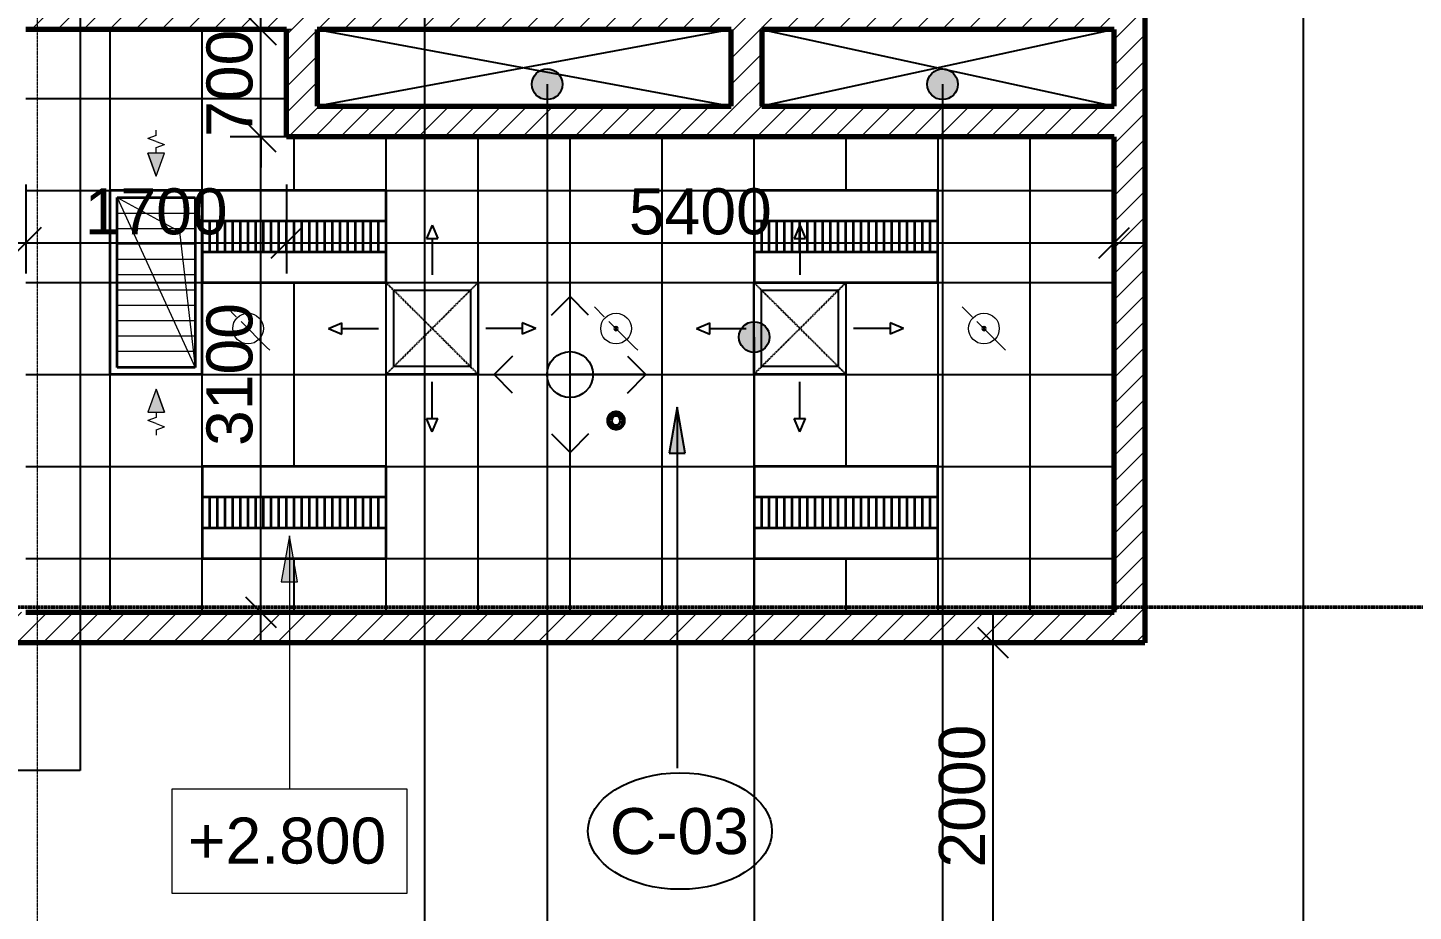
# Model space of a CAD drawing. Header units: millimetres. Extents: x -920222 to -841623, y -18676 to 21298.
# Drawn here: x -868945 to -859907, y -3572 to 2192 of the extents above; entities that cross this region are included whole.
import ezdxf

# ---------------------------------------------------------------- set-up
doc = ezdxf.new("R2010")
doc.units = ezdxf.units.MM
for name, pattern in [('DPA_Grid _ Level 100', [10, 5.5, -1.6, 1.3, -1.6]), ('Hidden', [7.2, 4.7, -2.5]), ('IMPORT-HR', [371.1242, 91.1334, -1.46606, 0, -42.10612, 236.41862, 0])]:
    doc.linetypes.add(name, pattern=pattern)
for name, color, linetype, lineweight in [('_ _ A-DETL-OPENING', 1, 'Continuous', 25), ('A-ANNO-DIMS', 1, 'Continuous', 9), ('A-ANNO-NOTE', 3, 'Continuous', 25), ('A-CLNG-PATT', 2, 'Continuous', 9), ('A-DETL-GENF', 2, 'Continuous', 35), ('A-FLOR-E', 2, 'Continuous', 35), ('A-ROOM-IDEN', 3, 'Continuous', 25), ('A-WALL', 5, 'Continuous', 35), ('A-WALL-PATT', 1, 'Continuous', 35), ('E-FIRE', 2, 'Continuous', 35), ('E-LITE-EQPM', 2, 'Continuous', 35), ('F-SPRN', 2, 'Continuous', 35), ('G-ANNO-SECL', 3, 'Continuous', 9), ('G-ANNO-TEXT', 3, 'Continuous', 9), ('G-IMPT', 8, 'Continuous', 35), ('M-HVAC-CDFF', 2, 'Continuous', 35), ('S-GRID', 251, 'Continuous', 9)]:
    doc.layers.add(name, color=color, linetype=linetype, lineweight=lineweight)
doc.styles.add('Arial_2', font='arial.ttf', dxfattribs={"height": 300})
doc.dimstyles.new('DPA-DIM-3_0_T-T', dxfattribs={"dimscale": 304.8, "dimtxt": 306.07782, "dimasz": 0.656168, "dimexe": 0.656168, "dimexo": 0.0625, "dimgap": 0.164042, "dimtad": 1, "dimdec": 0, "dimzin": 0, "dimdsep": 46, "dimtxsty": 'Arial_2', "dimblk1": 'OBLIQUE', "dimblk2": 'OBLIQUE', "dimsah": 1, "dimcen": 0.09, "dimdle": 0.656168, "dimadec": 8, "dimazin": 0, "dimtfac": 1, "dimtdec": 4, "dimtix": 1, "dimtmove": 0, "dimatfit": 3, "dimfxl": 1.312336, "dimfxlon": 1, "dimtvp": 1, "dimtolj": 1, "dimtzin": 0, "dimarcsym": 2})
pattern_1 = [(45, (0, 0), (-84.852814, 84.852814), [])]

# ---------------------------------------------------------------- blocks, each defined once
blk = doc.blocks.new('ACM_ECS_RAGR_Return Air Grille - Rectangular - 600x1200-V18-4250-01 ENLARGED CONCOURSE LEVEL - REFLECTED CEILING PLAN - SHEET 1')
at = {"layer": 'M-HVAC-CDFF'}
for points in [[(-695, 0), (-845, 54.6), (-845, -54.6)], [(845, 54.6), (695, 0), (845, -54.6), (845, 31)]]:
    blk.add_hatch(color=256, dxfattribs=at).paths.add_polyline_path(points)
at = {"layer": 'A-DETL-GENF', "lineweight": 9}
for p, q in [((-450, 255), (-450, -255)), ((-350, 255), (-350, -255)), ((-250, 255), (-250, -255)), ((-150, 255), (-150, -255)), ((-50, 255), (-50, -255)), ((50, 255), (50, -255)), ((150, 255), (150, -255)), ((250, 255), (250, -255)), ((350, 255), (350, -255)), ((450, 255), (450, -255)), ((-959.7, 0), (-995, 0)), ((-920, 0), (-900.1, 54.6)), ((-880.3, 0), (-900.1, 54.6)), ((-695, 0), (-845, 54.6)), ((-845, 54.6), (-845, -54.6)), ((-695, 0), (-845, 54.6)), ((-845, 54.6), (-845, -54.6)), ((845, 54.6), (695, 0)), ((695, 0), (845, 54.6)), ((695, 0), (845, -54.6)), ((695, 0), (845, -54.6)), ((845, -54.6), (845, 54.6)), ((845, -54.6), (845, 54.6)), ((845, 0), (880.3, 0)), ((880.3, 0), (900.1, -54.6)), ((920, 0), (900.1, -54.6)), ((920, 0), (939.9, 54.6)), ((959.7, 0), (939.9, 54.6)), ((959.7, 0), (995, 0)), ((-959.7, 0), (-939.9, -54.6)), ((-920, 0), (-939.9, -54.6)), ((-845, 0), (-880.3, 0)), ((-845, -54.6), (-695, 0)), ((-695, 0), (-845, -54.6))]:
    blk.add_line(p, q, dxfattribs=at)
at = {"layer": 'M-HVAC-CDFF'}
for p, q in [((600, 300), (-600, 300)), ((-600, 300), (-600, -300)), ((600, 300), (600, -300)), ((-555, -255), (-555, 255)), ((-555, 255), (555, 255)), ((555, 255), (555, -255)), ((555, -255), (-555, -255)), ((600, -300), (-600, -300))]:
    blk.add_line(p, q, dxfattribs=at)
at = {"layer": 'M-HVAC-CDFF', "lineweight": 9}
for p, q in [((-555, -255), (555, 255)), ((-333, 153), (555, 255)), ((-555, -255), (-333, 153))]:
    blk.add_line(p, q, dxfattribs=at)
blk = doc.blocks.new('ACM_Generic Rect_Ceiling Deflection - Transfer Air 600x600-18525566-4250-01 ENLARGED CONCOURSE LEVEL - REFLECTED CEILING PLAN - SHEET 1')
at = {"layer": 'M-HVAC-CDFF', "lineweight": 25}
for p, q in [((0, 674.5), (-37.1, 587)), ((0, 674.5), (37.1, 587)), ((-37.1, 587), (37.1, 587)), ((0, 587), (0, 349)), ((-300.3, -299), (-300.3, 299)), ((-300.3, 299), (300.3, 299)), ((-300.3, -299), (-300.3, 299)), ((-300.3, 299), (300.3, 299)), ((300.3, 299), (300.3, -299)), ((300.3, 299), (300.3, -299)), ((-250.3, -249), (-250.3, 249)), ((-250.3, 249), (250.3, 249)), ((250.3, 249), (250.3, -249)), ((-675.8, 0), (-588.3, 37.1)), ((-675.8, 0), (-588.3, -37.1)), ((-588.3, -37.1), (-588.3, 37.1)), ((-588.3, 0), (-350.3, 0)), ((588.3, 37.1), (588.3, -37.1)), ((675.8, 0), (588.3, 37.1)), ((588.3, 0), (350.3, 0)), ((675.8, 0), (588.3, -37.1)), ((250.3, -249), (-250.3, -249)), ((300.3, -299), (-300.3, -299)), ((300.3, -299), (-300.3, -299)), ((0, -587), (0, -349)), ((-37.1, -587), (37.1, -587)), ((0, -674.5), (-37.1, -587)), ((0, -674.5), (37.1, -587))]:
    blk.add_line(p, q, dxfattribs=at)
at = {"layer": 'M-HVAC-CDFF', "linetype": 'Hidden', "lineweight": 25}
for p, q in [((-300.3, 299), (300.3, -299)), ((-300.3, -299), (300.3, 299))]:
    blk.add_line(p, q, dxfattribs=at)
blk = doc.blocks.new('L6 - Ceiling Recessed Modular LED Tube - DPA_1195L x 595W x 85H - 36W_AR-18526855-4250-01 ENLARGED CONCOURSE LEVEL - REFLECTED CEILING PLAN - SHEET 1')
at = {"layer": 'E-LITE-EQPM'}
for p, q in [((-600, -600), (-600, 0)), ((-600, 0), (600, 0)), ((-600, -600), (-600, 0)), ((-600, 0), (600, 0)), ((600, 0), (600, -600)), ((600, 0), (600, -600)), ((-600, -200), (600, -200)), ((-550, -200), (-550, -400)), ((-500, -200), (-500, -400)), ((-450, -200), (-450, -400)), ((-400, -200), (-400, -400)), ((-350, -200), (-350, -400)), ((-300, -200), (-300, -400)), ((-250, -200), (-250, -400)), ((-200, -200), (-200, -400)), ((-150, -200), (-150, -400)), ((-100, -200), (-100, -400)), ((-100, -200), (-100, -400)), ((-50, -200), (-50, -400)), ((0, -200), (0, -400)), ((50, -200), (50, -400)), ((100, -200), (100, -400)), ((150, -200), (150, -400)), ((200, -200), (200, -400)), ((250, -200), (250, -400)), ((300, -200), (300, -400)), ((350, -200), (350, -400)), ((400, -200), (400, -400)), ((450, -200), (450, -400)), ((500, -200), (500, -400)), ((550, -200), (550, -400)), ((600, -400), (-600, -400)), ((600, -600), (-600, -600)), ((600, -600), (-600, -600))]:
    blk.add_line(p, q, dxfattribs=at)
blk = doc.blocks.new('ACM_Generic Rect_Ceiling Deflection - Transfer Air 600x600-V19-4250-01 ENLARGED CONCOURSE LEVEL - REFLECTED CEILING PLAN - SHEET 1')
at = {"layer": 'M-HVAC-CDFF', "lineweight": 25}
for p, q in [((0, 674.5), (-37.1, 587)), ((0, 674.5), (37.1, 587)), ((-37.1, 587), (37.1, 587)), ((0, 587), (0, 349)), ((-300.3, -299), (-300.3, 299)), ((-300.3, 299), (300.3, 299)), ((-300.3, -299), (-300.3, 299)), ((-300.3, 299), (300.3, 299)), ((300.3, 299), (-299.7, 299)), ((300.3, 299), (300.3, -299)), ((300.3, 299), (300.3, -299)), ((-250.3, -249), (-250.3, 249)), ((-250.3, 249), (250.3, 249)), ((250.3, 249), (250.3, -249)), ((-675.8, 0), (-588.3, 37.1)), ((-675.8, 0), (-588.3, -37.1)), ((-588.3, -37.1), (-588.3, 37.1)), ((-588.3, 0), (-350.3, 0)), ((588.3, 37.1), (588.3, -37.1)), ((675.8, 0), (588.3, 37.1)), ((588.3, 0), (350.3, 0)), ((675.8, 0), (588.3, -37.1)), ((250.3, -249), (-250.3, -249)), ((300.3, -299), (-300.3, -299)), ((300.3, -299), (-300.3, -299)), ((0, -587), (0, -349)), ((-37.1, -587), (37.1, -587)), ((0, -674.5), (-37.1, -587)), ((0, -674.5), (37.1, -587))]:
    blk.add_line(p, q, dxfattribs=at)
at = {"layer": 'M-HVAC-CDFF', "linetype": 'Hidden', "lineweight": 25}
for p, q in [((-300.3, 299), (300.3, -299)), ((-300.3, -299), (300.3, 299))]:
    blk.add_line(p, q, dxfattribs=at)
blk = doc.blocks.new('ACM_FPS_SPRK_Sprinkler Heat Cut Off - Drawing1_dwg_exposed spk-18530779-4250-01 ENLARGED CONCOURSE LEVEL - REFLECTED CEILING PLAN - SHEET 1')
at = {"layer": 'G-IMPT', "lineweight": 9}
blk.add_circle((0, 0), 100, dxfattribs=at)
blk = doc.blocks.new('ACM_FPS_SPRK_Sprinkler Heat Cut Off - Drawing1_dwg-18530778-4250-01 ENLARGED CONCOURSE LEVEL - REFLECTED CEILING PLAN - SHEET 1')
at = {"layer": 'G-IMPT', "linetype": 'IMPORT-HR', "lineweight": 9}
blk.add_line((3394.3, 2931.2), (3677.1, 2648.4), dxfattribs=at)
at = {"rotation": 179.9974120342029}
blk.add_blockref('ACM_FPS_SPRK_Sprinkler Heat Cut Off - Drawing1_dwg_exposed spk-18530779-4250-01 ENLARGED CONCOURSE LEVEL - REFLECTED CEILING PLAN - SHEET 1', (3535.7, 2789.8), dxfattribs=at)
blk = doc.blocks.new('ACM_FPS_SPRK_Sprinkler Heat Cut Off - FDS_SPR_ACM_Sprinkler Head-18530782-4250-01 ENLARGED CONCOURSE LEVEL - REFLECTED CEILING PLAN - SHEET 1')
at = {"layer": 'F-SPRN'}
for start, end in [(0, 180), (180, 360)]:
    blk.add_arc((0, 0), 10, start, end, dxfattribs=at)
blk.add_blockref('ACM_FPS_SPRK_Sprinkler Heat Cut Off - Drawing1_dwg-18530778-4250-01 ENLARGED CONCOURSE LEVEL - REFLECTED CEILING PLAN - SHEET 1', (-3535.7, -2789.8))
blk = doc.blocks.new('ACM_FPS_SMOK_Smoke Detector_At Ceiling - Smoke Detector at Ceiling-18534273-4250-01 ENLARGED CONCOURSE LEVEL - REFLECTED CEILING PLAN - SHEET 1')
at = {"layer": 'E-FIRE'}
for radius, start, end in [(56, 26.82229, 180), (56, 360, 180), (56, 180, 333.17771), (56, 180, 360), (46, 360, 180), (46, 180, 360), (30, 360, 180), (30, 180, 360), (56, 360, 25.71429), (56, 334.28571, 360)]:
    blk.add_arc((0, 0), radius, start, end, dxfattribs=at)
blk = doc.blocks.new('DPA_TAG Room-Ceiling - STANDARD-8527542-4250-01 ENLARGED CONCOURSE LEVEL - REFLECTED CEILING PLAN - SHEET 1')
at = {"layer": 'A-ROOM-IDEN'}
blk.add_ellipse((0, 0), major_axis=(-6, 0), ratio=0.633333, dxfattribs=at)
blk = doc.blocks.new('DPA_AN_Setting out - Center-8732820-4250-01 ENLARGED CONCOURSE LEVEL - REFLECTED CEILING PLAN - SHEET 1')
at = {"layer": 'A-ANNO-NOTE'}
for p, q in [((-1.206, 3.877), (0, 5.083)), ((1.206, 3.877), (0, 5.083)), ((0, 0), (0, 5.083)), ((-3.744, 1.206), (-4.95, 0)), ((3.744, 1.206), (4.95, 0)), ((-3.744, -1.206), (-4.95, 0)), ((-4.95, 0), (0, 0)), ((4.95, 0), (0, 0)), ((3.744, -1.206), (4.95, 0)), ((0, -5.083), (0, 0)), ((-1.206, -3.877), (0, -5.083)), ((1.206, -3.877), (0, -5.083))]:
    blk.add_line(p, q, dxfattribs=at)
blk.add_circle((0, 0), 1.5, dxfattribs=at)
blk = doc.blocks.new('_Oblique')
at = {"color": 0, "linetype": 'ByBlock', "lineweight": -2}
blk.add_line((-0.5, -0.5), (0.5, 0.5), dxfattribs=at)
blk = doc.blocks.new('*D310')
at = {"layer": 'A-ANNO-DIMS', "color": 0, "lineweight": -2, "transparency": 16777216}
for p, q in [((41636.1, -7600), (41636.1, -5200)), ((41255.1, -5400), (41836.1, -5400)), ((41255.1, -7400), (41836.1, -7400))]:
    blk.add_line(p, q, dxfattribs=at)
at = {"layer": 'Defpoints', "color": 0, "transparency": 16777216}
for p in [(41236.1, -5400), (41636.1, -5400), (41236.1, -7400)]:
    blk.add_point(p, dxfattribs=at)
at = {"layer": 'A-ANNO-DIMS', "color": 0, "lineweight": -2, "transparency": 16777216, "xscale": 200, "yscale": 200, "zscale": 200}
for p, rotation in [((41636.1, -5400), 90), ((41636.1, -7400), 270)]:
    blk.add_blockref('_Oblique', p, dxfattribs=dict(at, rotation=rotation))
at = {"layer": 'A-ANNO-DIMS', "color": 0, "transparency": 16777216, "insert": (41432.9, -6400), "char_height": 300, "width": 1107.531, "attachment_point": 5, "rotation": 90, "style": 'Arial_2'}
blk.add_mtext('\\A1;2000', dxfattribs=at)
blk = doc.blocks.new('*D356')
at = {"layer": 'A-ANNO-DIMS', "color": 0, "lineweight": -2, "transparency": 16777216}
for p, q in [((36858.9, -5400), (36858.9, -1900)), ((37239.8, -2100), (36658.9, -2100)), ((36477.9, -5200), (37058.9, -5200))]:
    blk.add_line(p, q, dxfattribs=at)
at = {"layer": 'Defpoints', "color": 0, "transparency": 16777216}
for p in [(36858.9, -2100), (37258.9, -2100), (36458.9, -5200)]:
    blk.add_point(p, dxfattribs=at)
at = {"layer": 'A-ANNO-DIMS', "color": 0, "lineweight": -2, "transparency": 16777216, "xscale": 200, "yscale": 200, "zscale": 200}
for p, rotation in [((36858.9, -2100), 90), ((36858.9, -5200), 270)]:
    blk.add_blockref('_Oblique', p, dxfattribs=dict(at, rotation=rotation))
at = {"layer": 'A-ANNO-DIMS', "color": 0, "transparency": 16777216, "insert": (36655.6, -3650), "char_height": 300, "width": 1107.531, "attachment_point": 5, "rotation": 90, "style": 'Arial_2'}
blk.add_mtext('\\A1;3100', dxfattribs=at)
blk = doc.blocks.new('*D357')
at = {"layer": 'A-ANNO-DIMS', "color": 0, "lineweight": -2, "transparency": 16777216}
for p, q in [((36858.9, -1400), (36858.9, -1200)), ((36477.9, -1400), (37058.9, -1400)), ((36858.9, -2100), (36858.9, -1400)), ((37239.8, -2100), (36658.9, -2100)), ((36858.9, -2100), (36858.9, -2300))]:
    blk.add_line(p, q, dxfattribs=at)
at = {"layer": 'Defpoints', "color": 0, "transparency": 16777216}
for p in [(36458.9, -1400), (36858.9, -1400), (37258.9, -2100)]:
    blk.add_point(p, dxfattribs=at)
at = {"layer": 'A-ANNO-DIMS', "color": 0, "lineweight": -2, "transparency": 16777216, "xscale": 200, "yscale": 200, "zscale": 200}
for p, rotation in [((36858.9, -1400), 270), ((36858.9, -2100), 90)]:
    blk.add_blockref('_Oblique', p, dxfattribs=dict(at, rotation=rotation))
at = {"layer": 'A-ANNO-DIMS', "color": 0, "transparency": 16777216, "insert": (36655.7, -1750), "char_height": 300, "width": 830.648, "attachment_point": 5, "rotation": 90, "style": 'Arial_2'}
blk.add_mtext('\\A1;700', dxfattribs=at)
blk = doc.blocks.new('*D358')
at = {"layer": 'A-ANNO-DIMS', "color": 0, "lineweight": -2, "transparency": 16777216}
for p, q in [((35325, -2409.7), (35325, -2990.6)), ((37025, -2409.7), (37025, -2990.6)), ((35125, -2790.6), (37225, -2790.6))]:
    blk.add_line(p, q, dxfattribs=at)
at = {"layer": 'Defpoints', "color": 0, "transparency": 16777216}
for p in [(35325, -2390.6), (37025, -2390.6), (37025, -2790.6)]:
    blk.add_point(p, dxfattribs=at)
at = {"layer": 'A-ANNO-DIMS', "color": 0, "lineweight": -2, "transparency": 16777216, "xscale": 200, "yscale": 200, "zscale": 200, "rotation": 180}
blk.add_blockref('_Oblique', (35325, -2790.6), dxfattribs=at)
at = {"layer": 'A-ANNO-DIMS', "color": 0, "lineweight": -2, "transparency": 16777216, "xscale": 200, "yscale": 200, "zscale": 200}
blk.add_blockref('_Oblique', (37025, -2790.6), dxfattribs=at)
at = {"layer": 'A-ANNO-DIMS', "color": 0, "transparency": 16777216, "insert": (36175, -2587.5), "char_height": 300, "width": 1107.531, "attachment_point": 5, "style": 'Arial_2'}
blk.add_mtext('\\A1;1700', dxfattribs=at)
blk = doc.blocks.new('*D359')
at = {"layer": 'A-ANNO-DIMS', "color": 0, "lineweight": -2, "transparency": 16777216}
for p, q in [((37025, -2409.7), (37025, -2990.6)), ((42425, -2409.7), (42425, -2990.6)), ((36825, -2790.6), (42625, -2790.6))]:
    blk.add_line(p, q, dxfattribs=at)
at = {"layer": 'Defpoints', "color": 0, "transparency": 16777216}
for p in [(37025, -2390.6), (42425, -2390.6), (42425, -2790.6)]:
    blk.add_point(p, dxfattribs=at)
at = {"layer": 'A-ANNO-DIMS', "color": 0, "lineweight": -2, "transparency": 16777216, "xscale": 200, "yscale": 200, "zscale": 200, "rotation": 180}
blk.add_blockref('_Oblique', (37025, -2790.6), dxfattribs=at)
at = {"layer": 'A-ANNO-DIMS', "color": 0, "lineweight": -2, "transparency": 16777216, "xscale": 200, "yscale": 200, "zscale": 200}
blk.add_blockref('_Oblique', (42425, -2790.6), dxfattribs=at)
at = {"layer": 'A-ANNO-DIMS', "color": 0, "transparency": 16777216, "insert": (39725, -2587.5), "char_height": 300, "width": 1107.531, "attachment_point": 5, "style": 'Arial_2'}
blk.add_mtext('\\A1;5400', dxfattribs=at)
blk = doc.blocks.new('*U290')
at = {"layer": '_ _ A-DETL-OPENING'}
for p, q in [((37225, -1400), (39925, -1900)), ((39925, -1400), (37225, -1900)), ((40125, -1400), (42425, -1900)), ((42425, -1400), (40125, -1900))]:
    blk.add_line(p, q, dxfattribs=at)
at = {"layer": 'S-GRID', "linetype": 'DPA_Grid _ Level 100'}
blk.add_line((35401.9, -21404), (35401.9, 16818.7), dxfattribs=at)
at = {"layer": 'A-ANNO-DIMS'}
for base, p1, p2, override, picture, middle in [((36858.9, -1400), (37258.9, -2100), (36458.9, -1400), {"dimpost": '<>', "dimfxl": 1063.012612}, '*D357', (36655.7, -1750)), ((36858.9, -2100), (36458.9, -5200), (37258.9, -2100), {"dimpost": '<>', "dimfxl": 3201.565015}, '*D356', (36655.6, -3650)), ((41636.1, -5400), (41236.1, -7400), (41236.1, -5400), {"dimpost": '<>', "dimfxl": 2000}, '*D310', (41432.9, -6400))]:
    dim = blk.add_linear_dim(base=base, p1=p1, p2=p2, angle=90, dimstyle='DPA-DIM-3_0_T-T', override=override, dxfattribs=at)
    dim.commit()
    dim.dimension.update_dxf_attribs({"geometry": picture, "text_midpoint": middle})
for base, p1, p2, override, picture, middle in [((37025, -2790.6), (35325, -2390.6), (37025, -2390.6), {"dimpost": '<>', "dimfxl": 1699.999987}, '*D358', (36175, -2587.5)), ((42425, -2790.6), (37025, -2390.6), (42425, -2390.6), {"dimpost": '<>', "dimfxl": 5400.000013}, '*D359', (39725, -2587.5))]:
    dim = blk.add_linear_dim(base=base, p1=p1, p2=p2, dimstyle='DPA-DIM-3_0_T-T', override=override, dxfattribs=at)
    dim.commit()
    dim.dimension.update_dxf_attribs({"geometry": picture, "text_midpoint": middle})

msp = doc.modelspace()

# ---------------------------------------------------------------- hatches: boundary and pattern name
at = {"layer": 'A-CLNG-PATT', "lineweight": 25}
h = msp.add_hatch(dxfattribs=at)
h.set_pattern_fill('FP_3', color=256, style=0, pattern_type=2)
h.set_pattern_definition([(180, (-875007.4, 4129), (7e-14, 600), []), (90, (-875007.4, 4129), (600, -4e-14), [])])
h.paths.add_polyline_path([(-868112.9, -1621), (-861857.4, -1621), (-861857.4, 1479), (-867257.4, 1479), (-867257.4, 2179), (-868957.4, 2179), (-868957.4, -1621)])
h.paths.add_polyline_path([(-864207.4, -1271), (-864207.4, -671), (-863007.4, -671), (-863007.4, -1271), (-863685.4, -1271)])
h.paths.add_polyline_path([(-866607.4, -1271), (-867807.4, -1271), (-867807.4, -671), (-866607.4, -671)])
h.paths.add_polyline_path([(-865095.9, -425.6), (-865120.6, -425.2), (-865142.3, -414.8), (-865158.1, -394), (-865163.4, -371), (-865157.8, -346.7), (-865142.3, -327.2), (-865118.9, -316.4), (-865094.1, -316.8), (-865072.5, -327.2), (-865056.6, -348), (-865051.4, -371), (-865057.6, -396.1), (-865072.5, -414.8), (-865094.9, -425.6)])
h.paths.add_polyline_path([(-867807.4, 529), (-867807.4, 1129), (-866607.4, 1129), (-866607.4, 529), (-866978.6, 529)])
h.paths.add_polyline_path([(-864207.4, 529), (-864207.4, 1129), (-863007.4, 1129), (-863007.4, 529), (-863685.4, 529)])
at = {"layer": 'A-ROOM-IDEN'}
h = msp.add_hatch(color=256, dxfattribs=at)
edge = h.paths.add_edge_path()
edge.add_arc((-865556.6, 1822.6), 100, 0, 360)
h = msp.add_hatch(color=256, dxfattribs=at)
edge = h.paths.add_edge_path()
edge.add_arc((-862977.1, 1822.6), 100, 0, 360)
h = msp.add_hatch(color=256, dxfattribs=at)
edge = h.paths.add_edge_path()
edge.add_arc((-864206, 173.6), 100, 0, 360)
msp.add_hatch(color=256, dxfattribs=at).paths.add_polyline_path([(-864708.6, -284.3), (-864761.5, -584.3), (-864655.7, -584.3)])
at = {"layer": 'A-WALL-PATT', "lineweight": 9}
h = msp.add_hatch(dxfattribs=at)
h.set_pattern_fill('FP_2', color=256, style=0, pattern_type=2)
h.set_pattern_definition(pattern_1)
h.paths.add_polyline_path([(-861657.4, -1621), (-861657.4, 2979), (-861857.4, 2979), (-861857.4, -1621)])
h = msp.add_hatch(dxfattribs=at)
h.set_pattern_fill('FP_2', color=256, style=0, pattern_type=2)
h.set_pattern_definition(pattern_1)
h.paths.add_polyline_path([(-861857.4, 2179), (-861857.4, 2379), (-868957.4, 2379), (-868957.4, 2179), (-863685.4, 2179)])
h = msp.add_hatch(dxfattribs=at)
h.set_pattern_fill('FP_2', color=256, style=0, pattern_type=2)
h.set_pattern_definition(pattern_1)
h.paths.add_polyline_path([(-867257.4, 1479), (-867057.4, 1479), (-867057.4, 2179), (-867257.4, 2179)])
h = msp.add_hatch(dxfattribs=at)
h.set_pattern_fill('FP_2', color=256, style=0, pattern_type=2)
h.set_pattern_definition(pattern_1)
h.paths.add_polyline_path([(-864157.4, 1679), (-864157.4, 2179), (-864357.4, 2179), (-864357.4, 1679)])
h = msp.add_hatch(dxfattribs=at)
h.set_pattern_fill('FP_2', color=256, style=0, pattern_type=2)
h.set_pattern_definition(pattern_1)
h.paths.add_polyline_path([(-861857.4, 1479), (-861857.4, 1679), (-867057.4, 1679), (-867057.4, 1479), (-863685.4, 1479)])
h = msp.add_hatch(dxfattribs=at)
h.set_pattern_fill('FP_2', color=256, style=0, pattern_type=2)
h.set_pattern_definition(pattern_1)
h.paths.add_polyline_path([(-861657.4, -1821), (-861657.4, -1621), (-876582.4, -1621), (-876582.4, -1821), (-863685.4, -1821)])
at = {"layer": 'G-ANNO-TEXT'}
msp.add_hatch(color=7, dxfattribs=at).paths.add_polyline_path([(-867237.7, -1122.5), (-867290.6, -1422.5), (-867184.8, -1422.5)])

# ---------------------------------------------------------------- linework, layer by layer
at = {"layer": 'A-FLOR-E'}
for p, q in [((-861657.4, -1821), (-861657.4, 7179)), ((-861657.4, 7179), (-861657.4, -1821)), ((-871700.5, -1821), (-861657.4, -1821)), ((-861657.4, -1821), (-871700.5, -1821))]:
    msp.add_line(p, q, dxfattribs=at)
at = {"layer": 'A-ROOM-IDEN'}
for p, q in [((-860626.2, 7735.7), (-860626.2, -11822.7)), ((-866356.6, 5677.5), (-866356.6, -6706.6)), ((-868602, 4298.9), (-868602, -2653.1)), ((-865556.6, 1822.6), (-865556.6, -8972.8)), ((-862977.1, 1822.6), (-862977.1, -14140.7)), ((-864206, 173.6), (-864206, -16526.3)), ((-864708.6, -284.3), (-864761.5, -584.3)), ((-864655.7, -584.3), (-864708.6, -284.3)), ((-864708.6, -284.3), (-864708.6, -2638.1)), ((-864761.5, -584.3), (-864655.7, -584.3)), ((-868602, -2653.1), (-882424.2, -2653.1))]:
    msp.add_line(p, q, dxfattribs=at)
for centre in [(-865556.6, 1822.6), (-862977.1, 1822.6), (-864206, 173.6)]:
    msp.add_circle(centre, 100, dxfattribs=at)
at = {"layer": 'A-WALL', "color": 7, "lineweight": 70}
for p, q in [((-861657.4, 2979), (-861657.4, -1621)), ((-867257.4, 2179), (-868957.4, 2179)), ((-867257.4, 1479), (-867257.4, 2179)), ((-864357.4, 2179), (-867057.4, 2179)), ((-867057.4, 2179), (-867057.4, 1679)), ((-864357.4, 1679), (-864357.4, 2179)), ((-861857.4, 2179), (-864157.4, 2179)), ((-864157.4, 2179), (-864157.4, 1679)), ((-861857.4, 1679), (-861857.4, 2179)), ((-867057.4, 1679), (-864357.4, 1679)), ((-864157.4, 1679), (-861857.4, 1679)), ((-867057.4, 1479), (-867257.4, 1479)), ((-861857.4, 1479), (-867057.4, 1479)), ((-861857.4, -1621), (-861857.4, 1479)), ((-868957.4, -1621), (-861857.4, -1621)), ((-861657.4, -1621), (-861657.4, -1821)), ((-861657.4, -1821), (-871500.5, -1821))]:
    msp.add_line(p, q, dxfattribs=at)
at = {"layer": 'G-ANNO-SECL', "linetype": 'DPA_Grid _ Level 100', "lineweight": 50}
msp.add_line((-918411.5, -1588.3), (-844556.7, -1588.3), dxfattribs=at)
at = {"layer": 'G-ANNO-TEXT', "color": 10}
for p, q in [((-867237.7, -1122.5), (-867290.6, -1422.5)), ((-867184.8, -1422.5), (-867237.7, -1122.5)), ((-867237.7, -1122.5), (-867237.7, -2774)), ((-867290.6, -1422.5), (-867184.8, -1422.5))]:
    msp.add_line(p, q, dxfattribs=at)
at = {"layer": 'G-ANNO-TEXT', "color": 10, "flags": 128}
msp.add_lwpolyline([(-868002.4, -2774), (-866473, -2774), (-866473, -3456.4), (-868002.4, -3456.4)], close=True, dxfattribs=at)

# ---------------------------------------------------------------- block references
msp.add_blockref('*U290', (-904282.4, 3579))
at = {"layer": 'A-ANNO-NOTE', "xscale": 100, "yscale": 100, "zscale": 100}
msp.add_blockref('DPA_AN_Setting out - Center-8732820-4250-01 ENLARGED CONCOURSE LEVEL - REFLECTED CEILING PLAN - SHEET 1', (-865407.4, -71), dxfattribs=at)
at = {"layer": 'A-ROOM-IDEN', "xscale": 99.99999999999993, "yscale": 99.99999999999993, "zscale": 99.99999999999993}
msp.add_blockref('DPA_TAG Room-Ceiling - STANDARD-8527542-4250-01 ENLARGED CONCOURSE LEVEL - REFLECTED CEILING PLAN - SHEET 1', (-864690.5, -3048.8), dxfattribs=at)
at = {"layer": 'E-FIRE'}
msp.add_blockref('ACM_FPS_SMOK_Smoke Detector_At Ceiling - Smoke Detector at Ceiling-18534273-4250-01 ENLARGED CONCOURSE LEVEL - REFLECTED CEILING PLAN - SHEET 1', (-865107.4, -371), dxfattribs=at)
at = {"layer": 'E-LITE-EQPM', "extrusion": (0, 0, -1), "rotation": 180}
for p in [(867207.4, 529), (863607.4, 529), (867207.4, -1271), (863607.4, -1271)]:
    msp.add_blockref('L6 - Ceiling Recessed Modular LED Tube - DPA_1195L x 595W x 85H - 36W_AR-18526855-4250-01 ENLARGED CONCOURSE LEVEL - REFLECTED CEILING PLAN - SHEET 1', p, dxfattribs=at)
at = {"layer": 'F-SPRN'}
for p in [(-867507.4, 229), (-865107.4, 229), (-862707.4, 229)]:
    msp.add_blockref('ACM_FPS_SPRK_Sprinkler Heat Cut Off - FDS_SPR_ACM_Sprinkler Head-18530782-4250-01 ENLARGED CONCOURSE LEVEL - REFLECTED CEILING PLAN - SHEET 1', p, dxfattribs=at)
at = {"layer": 'M-HVAC-CDFF', "rotation": 269.9999999999993}
msp.add_blockref('ACM_ECS_RAGR_Return Air Grille - Rectangular - 600x1200-V18-4250-01 ENLARGED CONCOURSE LEVEL - REFLECTED CEILING PLAN - SHEET 1', (-868107.4, 529), dxfattribs=at)
at = {"layer": 'M-HVAC-CDFF'}
for name, p in [('ACM_Generic Rect_Ceiling Deflection - Transfer Air 600x600-18525566-4250-01 ENLARGED CONCOURSE LEVEL - REFLECTED CEILING PLAN - SHEET 1', (-866307.1, 230)), ('ACM_Generic Rect_Ceiling Deflection - Transfer Air 600x600-V19-4250-01 ENLARGED CONCOURSE LEVEL - REFLECTED CEILING PLAN - SHEET 1', (-863907.7, 230))]:
    msp.add_blockref(name, p, dxfattribs=at)

# ---------------------------------------------------------------- texts
at = {"layer": 'A-ROOM-IDEN', "lineweight": 9, "insert": (-865148.2, -2898.9), "char_height": 300, "width": 1114.346, "attachment_point": 1, "style": 'Arial_2'}
msp.add_mtext('C-03', dxfattribs=at)
at = {"layer": 'G-ANNO-TEXT', "color": 7, "insert": (-867899.2, -2960.9), "char_height": 300, "width": 1595.358, "attachment_point": 1, "style": 'Arial_2'}
msp.add_mtext('+2.800', dxfattribs=at)

doc.saveas('drawing.dxf')
